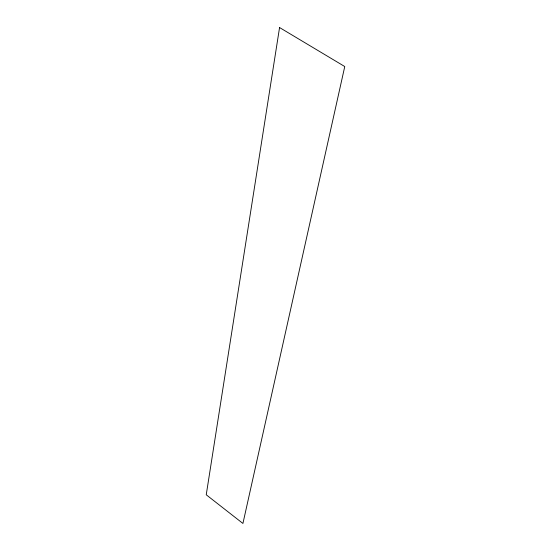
<?xml version="1.0" encoding="UTF-8"?>
<svg xmlns="http://www.w3.org/2000/svg" width="551" height="551" viewBox="0 0 551 551"><rect width="100%" height="100%" fill="white"/><g stroke="black" fill="none" stroke-linecap="round" stroke-linejoin="round"><path stroke-width="0.83" d="M279.564 27.55L206.239 494.784L242.922 523.45L344.761 66.54L279.564 27.55"/></g></svg>
